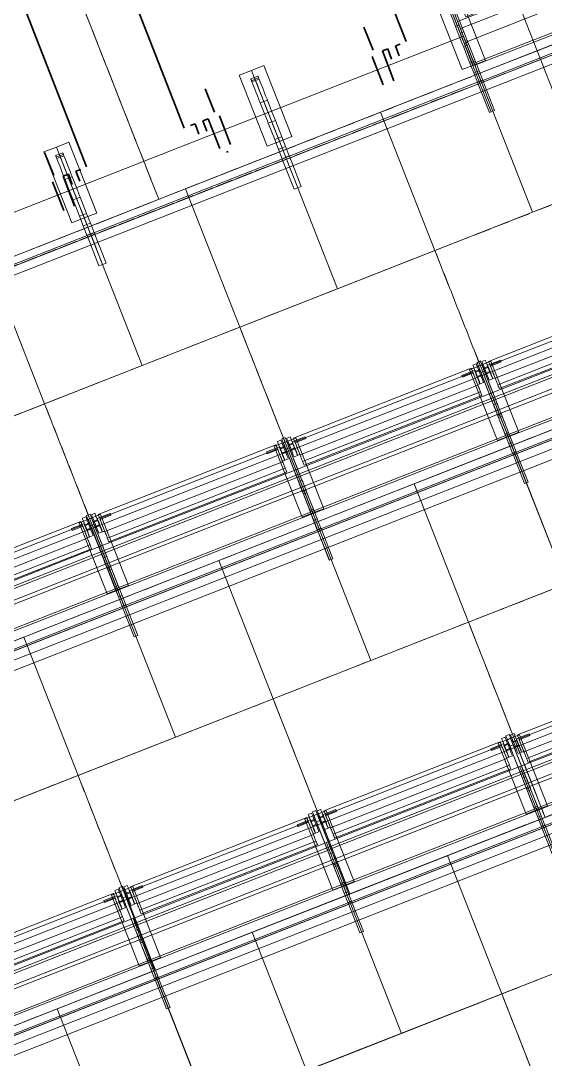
# Model space of a CAD drawing. Header units: millimetres. Extents: x -99530 to 90294, y -97212 to 56397.
# Drawn here: x -22921 to -21546, y -60014 to -57289 of the extents above; entities that cross this region are included whole.
import ezdxf
from ezdxf.enums import TextEntityAlignment as Align

# ---------------------------------------------------------------- set-up
doc = ezdxf.new("R2010")
doc.units = ezdxf.units.MM
doc.header["$MEASUREMENT"] = 0
for name, pattern in [('Dashed', [564.444447, 282.222223, -282.222223]), ('Double Dashed', [1093.611073, 529.166651, -211.666656, 141.111112, -211.666656]), ('Hidden Line', [55, 45, -10])]:
    doc.linetypes.add(name, pattern=pattern)
for name, color, linetype in [('A-25-M_Wall_Ext', 7, 'Continuous'), ('A-95-MC_Marker_Section_P2.Marker', 7, 'Continuous'), ('New_A-15-MG_Structural_Grid_Phase_2', 7, 'Continuous'), ('New_A-20-M_Floor_Slab', 7, 'Continuous'), ('New_A-25-M_Wall_Ext', 7, 'Continuous'), ('New_A-35-M_FFE_Fixed', 7, 'Continuous')]:
    doc.layers.add(name, color=color, linetype=linetype)
for name, color, linetype, lineweight in [('A-25-M_Wall_Ext_Pen_No__87', 8, 'Continuous', 20), ('A-95-MC_Marker_Section_P2.Marker_Pen_No__1', 7, 'Continuous', 13), ('New_A-20-M_Floor_Slab_Pen_No__87', 8, 'Continuous', 20), ('New_A-20-M_Floor_Slab_Pen_No__89', 8, 'Continuous', 20), ('New_A-25-M_Wall_Ext_Pen_No__87', 8, 'Continuous', 20), ('New_A-35-M_FFE_Fixed_Pen_No__1', 7, 'Continuous', 13), ('New_A-95-P_Drawing_Pen_No__1', 7, 'Continuous', 13), ('New_A-95-P_Drawing_Pen_No__101', 252, 'Continuous', 15), ('New_A-95-P_Drawing_Pen_No__7', 7, 'Continuous', 35)]:
    doc.layers.add(name, color=color, linetype=linetype, lineweight=lineweight)
doc.layers.add('New_A-15-MG_Structural_Grid_Phase_2_Pen_No__222', color=7, linetype='Continuous', lineweight=13, true_color=0x65af33)
doc.styles.add('GENERATED_STYLE_4', font='')
doc.styles.get('GENERATED_STYLE_4').set_extended_font_data('Swis721 BT')

# ---------------------------------------------------------------- blocks, each defined once
blk = doc.blocks.new('Slab_1_1', base_point=(-18804.7, -56308.9))
at = {"layer": 'New_A-20-M_Floor_Slab_Pen_No__89', "linetype": 'Continuous', "flags": 128}
blk.add_lwpolyline([(-18804.7, -56308.9), (-24109.7, -58392.2), (-23994.9, -59408.9), (-18197, -57132)], close=True, dxfattribs=at)
blk = doc.blocks.new('Slab_2_1', base_point=(-18226.3, -57091.6))
at = {"layer": 'New_A-20-M_Floor_Slab_Pen_No__89', "linetype": 'Continuous', "flags": 128}
blk.add_lwpolyline([(-18226.3, -57091.6), (-24000.5, -59359.2), (-23885.7, -60375.9), (-17618.5, -57914.7)], close=True, dxfattribs=at)
blk = doc.blocks.new('Slab_3_1', base_point=(-17648, -57874.4))
at = {"layer": 'New_A-20-M_Floor_Slab_Pen_No__89', "linetype": 'Continuous', "flags": 128}
blk.add_lwpolyline([(-17648, -57874.4), (-23891.3, -60326.2), (-23776.6, -61342.9), (-17040.2, -58697.5)], close=True, dxfattribs=at)
blk = doc.blocks.new('Wall_4_1', base_point=(-18610.5, -56232.6))
at = {"layer": 'New_A-20-M_Floor_Slab_Pen_No__87', "linetype": 'Continuous', "flags": 128}
for points in [[(-18610.5, -56232.6), (-24302.4, -58467.9)], [(-24297, -58489.4), (-18599.7, -56252)]]:
    blk.add_lwpolyline(points, dxfattribs=at)
blk = doc.blocks.new('Wall_11_1', base_point=(-18032.4, -57015.5))
at = {"layer": 'New_A-20-M_Floor_Slab_Pen_No__87', "linetype": 'Continuous', "flags": 128}
for points in [[(-18032.4, -57015.5), (-24193.2, -59434.9)], [(-24187.9, -59456.4), (-18021.7, -57034.9)]]:
    blk.add_lwpolyline(points, dxfattribs=at)
blk = doc.blocks.new('Wall_18_1', base_point=(-17454.4, -57798.4))
at = {"layer": 'New_A-20-M_Floor_Slab_Pen_No__87', "linetype": 'Continuous', "flags": 128}
for points in [[(-17454.4, -57798.4), (-24084.1, -60401.9)], [(-24078.7, -60423.5), (-17443.6, -57817.8)]]:
    blk.add_lwpolyline(points, dxfattribs=at)
blk = doc.blocks.new('Wall_131_1', base_point=(-38175.9, -69536.5))
at = {"layer": 'New_A-25-M_Wall_Ext_Pen_No__87', "linetype": 'Hidden Line'}
for radius in [28161.8, 28211.8]:
    blk.add_arc((-26758.9, -43792.8), radius, 246.08329, 336.44041, dxfattribs=at)
blk = doc.blocks.new('Wall_418_1', base_point=(-38294.6, -69816.9))
at = {"layer": 'A-25-M_Wall_Ext_Pen_No__87', "linetype": 'Hidden Line'}
for radius, start, end in [(28130.8, 246.16287, 336.76285), (28469.8, 246.15506, 336.76093)]:
    blk.add_arc((-26785.3, -43777.2), radius, start, end, dxfattribs=at)
blk = doc.blocks.new('Montpelier tall surface')
at = {"layer": 'New_A-35-M_FFE_Fixed_Pen_No__1', "linetype": 'Continuous'}
for p, q in [((0, 550), (0, 0)), ((390, 550), (0, 550)), ((370, 550), (285, 550)), ((285, 540), (285, 550)), ((371, 550), (370, 550)), ((370, 540), (370, 550)), ((370.4, 0), (370.4, 550)), ((370.4, 550), (390, 550)), ((397.3, 550), (371, 550)), ((371, 540), (371, 550)), ((390, 0), (390, 550)), ((390, 550), (497, 550)), ((390, 0), (390, 550)), ((424.7, 550), (397.3, 550)), ((397.3, 540), (397.3, 550)), ((416, 550), (416, 515)), ((416, 550), (616, 550)), ((470.9, 550), (424.7, 550)), ((424.7, 540), (424.7, 550)), ((477.4, 550), (470.9, 550)), ((470.9, 540), (470.9, 550)), ((495.7, 550), (477.4, 550)), ((528.2, 550), (495.7, 550)), ((497, 0), (497, 550)), ((530.6, 550), (528.2, 550)), ((528.2, 540), (528.2, 550)), ((534.9, 550), (530.6, 550)), ((540.8, 550), (534.9, 550)), ((548.2, 550), (540.8, 550)), ((556.9, 550), (548.2, 550)), ((566.6, 550), (556.9, 550)), ((576.9, 550), (566.6, 550)), ((587.6, 550), (576.9, 550)), ((591, 550), (587.6, 550)), ((587.6, 540), (587.6, 550)), ((592, 550), (591, 550)), ((591, 540), (591, 550)), ((592.9, 550), (592, 550)), ((593.8, 550), (592.9, 550)), ((594.6, 550), (593.8, 550)), ((595.2, 550), (594.6, 550)), ((595.6, 550), (595.2, 550)), ((595.9, 550), (595.6, 550)), ((596, 550), (595.9, 550)), ((596, 540), (596, 550)), ((616, 550), (616, 515)), ((370, 540), (285, 540)), ((371, 540), (370, 540)), ((397.3, 540), (371, 540)), ((424.7, 540), (397.3, 540)), ((470.9, 540), (424.7, 540)), ((477.4, 540), (470.9, 540)), ((495.7, 540), (477.4, 540)), ((528.2, 540), (495.7, 540)), ((530.6, 540), (528.2, 540)), ((534.9, 540), (530.6, 540)), ((540.8, 540), (534.9, 540)), ((548.2, 540), (540.8, 540)), ((556.9, 540), (548.2, 540)), ((566.6, 540), (556.9, 540)), ((576.9, 540), (566.6, 540)), ((587.6, 540), (576.9, 540)), ((591, 540), (587.6, 540)), ((592, 540), (591, 540)), ((592.9, 540), (592, 540)), ((593.8, 540), (592.9, 540)), ((594.6, 540), (593.8, 540)), ((595.2, 540), (594.6, 540)), ((595.6, 540), (595.2, 540)), ((595.9, 540), (595.6, 540)), ((596, 540), (595.9, 540)), ((416, 515), (616, 515)), ((416, 0), (416, 35)), ((416, 35), (616, 35)), ((616, 0), (616, 35)), ((0, 0), (390, 0)), ((285, 10), (285, 0)), ((370, 10), (285, 10)), ((370, 0), (285, 0)), ((370, 10), (370, 0)), ((371, 10), (370, 10)), ((371, 0), (370, 0)), ((370.4, 0), (390, 0)), ((371, 10), (371, 0)), ((397.3, 10), (371, 10)), ((397.3, 0), (371, 0)), ((390, 0), (497, 0)), ((424.7, 10), (397.3, 10)), ((397.3, 10), (397.3, 0)), ((424.7, 0), (397.3, 0)), ((416, 0), (616, 0)), ((470.9, 10), (424.7, 10)), ((424.7, 10), (424.7, 0)), ((470.9, 0), (424.7, 0)), ((477.4, 10), (470.9, 10)), ((470.9, 10), (470.9, 0)), ((477.4, 0), (470.9, 0)), ((495.7, 10), (477.4, 10)), ((495.7, 0), (477.4, 0)), ((528.2, 10), (495.7, 10)), ((528.2, 0), (495.7, 0)), ((530.6, 10), (528.2, 10)), ((528.2, 10), (528.2, 0)), ((530.6, 0), (528.2, 0)), ((534.9, 10), (530.6, 10)), ((534.9, 0), (530.6, 0)), ((540.8, 10), (534.9, 10)), ((540.8, 0), (534.9, 0)), ((548.2, 10), (540.8, 10)), ((548.2, 0), (540.8, 0)), ((556.9, 10), (548.2, 10)), ((556.9, 0), (548.2, 0)), ((566.6, 10), (556.9, 10)), ((566.6, 0), (556.9, 0)), ((576.9, 10), (566.6, 10)), ((576.9, 0), (566.6, 0)), ((587.6, 10), (576.9, 10)), ((587.6, 0), (576.9, 0)), ((591, 10), (587.6, 10)), ((587.6, 10), (587.6, 0)), ((591, 0), (587.6, 0)), ((592, 10), (591, 10)), ((591, 10), (591, 0)), ((592, 0), (591, 0)), ((592.9, 10), (592, 10)), ((592.9, 0), (592, 0)), ((593.8, 10), (592.9, 10)), ((593.8, 0), (592.9, 0)), ((594.6, 10), (593.8, 10)), ((594.6, 0), (593.8, 0)), ((595.2, 10), (594.6, 10)), ((595.2, 0), (594.6, 0)), ((595.6, 10), (595.2, 10)), ((595.6, 0), (595.2, 0)), ((595.9, 10), (595.6, 10)), ((595.9, 0), (595.6, 0)), ((596, 10), (595.9, 10)), ((596, 0), (595.9, 0)), ((596, 10), (596, 0))]:
    blk.add_line(p, q, dxfattribs=at)
blk = doc.blocks.new('Montpelier with surface')
at = {"layer": 'New_A-35-M_FFE_Fixed_Pen_No__1', "linetype": 'Continuous'}
for p, q in [((0, 555), (0, 5)), ((390, 555), (0, 555)), ((285, 560), (370, 560)), ((285, 550), (285, 560)), ((285, 550), (370, 550)), ((370, 560), (371, 560)), ((370, 550), (370, 560)), ((370, 5), (370, 555)), ((370, 555), (414.6, 555)), ((370, 550), (371, 550)), ((371, 560), (397.3, 560)), ((371, 550), (371, 560)), ((371, 550), (397.3, 550)), ((390, 5), (390, 555)), ((397.3, 550), (397.3, 560)), ((397.3, 560), (424.7, 560)), ((397.3, 550), (424.7, 550)), ((414.6, 555), (415.5, 555)), ((414.6, 5), (414.6, 555)), ((415.5, 555), (416.5, 555)), ((416, 559.5), (616, 559.5)), ((416, 559.5), (416, 524.5)), ((416.5, 555), (417.4, 555)), ((417.4, 555), (418.3, 555)), ((418.3, 555), (419, 555)), ((419, 555), (419.6, 555)), ((419.6, 555), (420, 555)), ((420, 555), (420.2, 555)), ((420.2, 5), (420.2, 555)), ((420.2, 555), (480, 555)), ((424.7, 550), (424.7, 560)), ((424.7, 560), (470.9, 560)), ((424.7, 550), (470.9, 550)), ((470.9, 560), (477.4, 560)), ((470.9, 550), (470.9, 560)), ((470.9, 550), (477.4, 550)), ((477.4, 560), (478.6, 560)), ((477.4, 550), (477.4, 560)), ((477.4, 550), (478.6, 550)), ((478.6, 560), (480.7, 560)), ((478.6, 550), (480.7, 550)), ((480, 555), (482.5, 555)), ((480, 5), (480, 555)), ((480.7, 560), (483.7, 560)), ((480.7, 550), (483.7, 550)), ((482.5, 555), (485.7, 555)), ((483.7, 560), (487.4, 560)), ((483.7, 550), (487.4, 550)), ((485.7, 555), (489.5, 555)), ((487.4, 560), (491.7, 560)), ((487.4, 550), (491.7, 550)), ((489.5, 555), (493.9, 555)), ((491.7, 560), (496.6, 560)), ((491.7, 550), (496.6, 550)), ((493.9, 555), (499, 555)), ((496.6, 560), (501.7, 560)), ((496.6, 550), (501.7, 550)), ((499, 555), (504.7, 555)), ((501.7, 560), (507.1, 560)), ((501.7, 550), (507.1, 550)), ((504.7, 555), (511, 555)), ((507.1, 560), (597.9, 560)), ((507.1, 550), (507.1, 560)), ((507.1, 550), (597.9, 550)), ((511, 555), (517.9, 555)), ((517.9, 555), (525.2, 555)), ((517.9, 5), (517.9, 555)), ((525.2, 555), (530.9, 555)), ((530.9, 555), (535, 555)), ((535, 555), (537.4, 555)), ((537.4, 555), (538.2, 555)), ((538.2, 5), (538.2, 555)), ((571.6, 547), (573.6, 547)), ((571.6, 547), (571.6, 537.3)), ((573.6, 547), (579.3, 547)), ((579.3, 547), (587.8, 547)), ((587.8, 547), (597.9, 547)), ((589.7, 550.3), (590.2, 550.3)), ((589.7, 550.3), (589.7, 537.3)), ((590.2, 550.3), (591.7, 550.3)), ((591.7, 550.3), (594, 550.3)), ((592.1, 550.3), (592.7, 550.3)), ((592.1, 550.3), (592.1, 537.3)), ((592.7, 550.3), (594.2, 550.3)), ((594, 550.3), (596.7, 550.3)), ((594.2, 550.3), (596.5, 550.3)), ((596.5, 550.3), (599.1, 550.3)), ((596.7, 550.3), (599.4, 550.3)), ((597.9, 560), (608.1, 560)), ((597.9, 550), (597.9, 560)), ((597.9, 550), (608.1, 550)), ((597.9, 547), (608, 547)), ((599.1, 550.3), (601.8, 550.3)), ((599.4, 550.3), (601.6, 550.3)), ((601.6, 550.3), (603.2, 550.3)), ((601.8, 550.3), (604.1, 550.3)), ((603.2, 550.3), (603.7, 550.3)), ((603.7, 550.3), (603.7, 537.3)), ((604.1, 550.3), (605.6, 550.3)), ((605.6, 550.3), (606.1, 550.3)), ((606.1, 550.3), (606.1, 537.3)), ((608, 547), (616.5, 547)), ((608.1, 560), (617, 560)), ((608.1, 550), (617, 550)), ((616, 559.5), (616, 524.5)), ((616.5, 547), (622.2, 547)), ((617, 560), (623.5, 560)), ((617, 550), (623.5, 550)), ((622.2, 547), (624.2, 547)), ((623.5, 560), (626.7, 560)), ((623.5, 550), (626.7, 550)), ((624.2, 547), (624.2, 537.3)), ((626.7, 550), (626.7, 560)), ((416, 524.5), (616, 524.5)), ((541.1, 29.5), (541.1, 530.5)), ((541.1, 530.5), (541.7, 530.5)), ((541.7, 530.5), (543.1, 530.5)), ((543.1, 530.5), (545.3, 530.5)), ((545.3, 530.5), (548.1, 530.5)), ((548.1, 530.5), (551.8, 530.5)), ((551.8, 530.5), (552.7, 530.5)), ((551.8, 29.5), (551.8, 530.5)), ((552.7, 530.5), (554.3, 530.5)), ((554.3, 530.5), (556.3, 530.5)), ((556.3, 530.5), (558.8, 530.5)), ((558.8, 530.5), (561.5, 530.5)), ((561.5, 530.5), (564.4, 530.5)), ((564.4, 530.5), (567.4, 530.5)), ((567.4, 530.5), (570.4, 530.5)), ((570.4, 530.5), (607, 530.5)), ((570.4, 29.5), (570.4, 530.5)), ((571.6, 537.3), (573.6, 537.3)), ((571.6, 536.5), (572.4, 536.5)), ((571.6, 536.5), (571.6, 530.5)), ((571.6, 530.5), (572.4, 530.5)), ((572.4, 536.5), (574.9, 536.5)), ((572.4, 530.5), (574.9, 530.5)), ((573.6, 537.3), (579.3, 537.3)), ((574.9, 536.5), (578.9, 536.5)), ((574.9, 530.5), (578.9, 530.5)), ((578.9, 536.5), (584, 536.5)), ((578.9, 530.5), (584, 530.5)), ((579.3, 537.3), (587.8, 537.3)), ((584, 536.5), (590.1, 536.5)), ((584, 530.5), (590.1, 530.5)), ((587.8, 537.3), (597.9, 537.3)), ((589.7, 537.3), (590.2, 537.3)), ((590.1, 536.5), (596.6, 536.5)), ((590.1, 530.5), (596.6, 530.5)), ((590.2, 537.3), (591.7, 537.3)), ((591.7, 537.3), (594, 537.3)), ((592.1, 537.3), (592.7, 537.3)), ((592.7, 537.3), (594.2, 537.3)), ((594, 537.3), (596.7, 537.3)), ((594.2, 537.3), (596.5, 537.3)), ((596.5, 537.3), (599.1, 537.3)), ((596.6, 536.5), (603.3, 536.5)), ((596.6, 530.5), (603.3, 530.5)), ((596.7, 537.3), (599.4, 537.3)), ((597.9, 537.3), (608, 537.3)), ((599.1, 537.3), (601.8, 537.3)), ((599.4, 537.3), (601.6, 537.3)), ((601.6, 537.3), (603.2, 537.3)), ((601.8, 537.3), (604.1, 537.3)), ((603.2, 537.3), (603.7, 537.3)), ((603.3, 536.5), (609.5, 536.5)), ((603.3, 530.5), (609.5, 530.5)), ((604.1, 537.3), (605.6, 537.3)), ((604.5, 530.5), (604.5, 500.5)), ((604.5, 530.5), (609.5, 530.5)), ((605.6, 537.3), (606.1, 537.3)), ((607, 530.5), (609.5, 530.5)), ((607, 29.5), (607, 530.5)), ((608, 537.3), (616.5, 537.3)), ((609.5, 536.5), (609.5, 530.5)), ((609.5, 530.5), (611.9, 530.5)), ((609.5, 530.5), (609.5, 500.5)), ((611.9, 530.5), (613.9, 530.5)), ((613.9, 530.5), (615.5, 530.5)), ((615.5, 530.5), (616.8, 530.5)), ((616.5, 537.3), (622.2, 537.3)), ((616.8, 530.5), (617.6, 530.5)), ((617.6, 530.5), (617.9, 530.5)), ((617.9, 29.5), (617.9, 530.5)), ((622.2, 537.3), (624.2, 537.3)), ((604.5, 500.5), (609.5, 500.5)), ((604.5, 29.5), (604.5, 59.5)), ((604.5, 59.5), (609.5, 59.5)), ((609.5, 29.5), (609.5, 59.5)), ((416, 0), (416, 35)), ((416, 35), (616, 35)), ((541.1, 29.5), (541.7, 29.5)), ((541.7, 29.5), (543.1, 29.5)), ((543.1, 29.5), (545.3, 29.5)), ((545.3, 29.5), (548.1, 29.5)), ((548.1, 29.5), (551.8, 29.5)), ((551.8, 29.5), (552.7, 29.5)), ((552.7, 29.5), (554.3, 29.5)), ((554.3, 29.5), (556.3, 29.5)), ((556.3, 29.5), (558.8, 29.5)), ((558.8, 29.5), (561.5, 29.5)), ((561.5, 29.5), (564.4, 29.5)), ((564.4, 29.5), (567.4, 29.5)), ((567.4, 29.5), (570.4, 29.5)), ((570.4, 29.5), (607, 29.5)), ((571.6, 23.5), (571.6, 29.5)), ((571.6, 29.5), (572.4, 29.5)), ((572.4, 29.5), (574.9, 29.5)), ((574.9, 29.5), (578.9, 29.5)), ((578.9, 29.5), (584, 29.5)), ((584, 29.5), (590.1, 29.5)), ((590.1, 29.5), (596.6, 29.5)), ((596.6, 29.5), (603.3, 29.5)), ((603.3, 29.5), (609.5, 29.5)), ((604.5, 29.5), (609.5, 29.5)), ((607, 29.5), (609.5, 29.5)), ((609.5, 23.5), (609.5, 29.5)), ((609.5, 29.5), (611.9, 29.5)), ((611.9, 29.5), (613.9, 29.5)), ((613.9, 29.5), (615.5, 29.5)), ((615.5, 29.5), (616.8, 29.5)), ((616, 0), (616, 35)), ((616.8, 29.5), (617.6, 29.5)), ((617.6, 29.5), (617.9, 29.5)), ((0, 5), (390, 5)), ((285, 10), (370, 10)), ((285, 0), (285, 10)), ((370, 10), (371, 10)), ((370, 0), (370, 10)), ((370, 5), (414.6, 5)), ((371, 10), (397.3, 10)), ((371, 0), (371, 10)), ((397.3, 10), (424.7, 10)), ((397.3, 0), (397.3, 10)), ((414.6, 5), (415.5, 5)), ((415.5, 5), (416.5, 5)), ((416.5, 5), (417.4, 5)), ((417.4, 5), (418.3, 5)), ((418.3, 5), (419, 5)), ((419, 5), (419.6, 5)), ((419.6, 5), (420, 5)), ((420, 5), (420.2, 5)), ((420.2, 5), (480, 5)), ((424.7, 10), (470.9, 10)), ((424.7, 0), (424.7, 10)), ((470.9, 10), (477.4, 10)), ((470.9, 0), (470.9, 10)), ((477.4, 10), (478.6, 10)), ((477.4, 0), (477.4, 10)), ((478.6, 10), (480.7, 10)), ((480, 5), (482.5, 5)), ((480.7, 10), (483.7, 10)), ((482.5, 5), (485.7, 5)), ((483.7, 10), (487.4, 10)), ((485.7, 5), (489.5, 5)), ((487.4, 10), (491.7, 10)), ((489.5, 5), (493.9, 5)), ((491.7, 10), (496.6, 10)), ((493.9, 5), (499, 5)), ((496.6, 10), (501.7, 10)), ((499, 5), (504.7, 5)), ((501.7, 10), (507.1, 10)), ((504.7, 5), (511, 5)), ((507.1, 10), (597.9, 10)), ((507.1, 0), (507.1, 10)), ((511, 5), (517.9, 5)), ((517.9, 5), (525.2, 5)), ((525.2, 5), (530.9, 5)), ((530.9, 5), (535, 5)), ((535, 5), (537.4, 5)), ((537.4, 5), (538.2, 5)), ((571.6, 23.5), (572.4, 23.5)), ((571.6, 22.7), (573.6, 22.7)), ((571.6, 13), (571.6, 22.7)), ((571.6, 13), (573.6, 13)), ((572.4, 23.5), (574.9, 23.5)), ((573.6, 22.7), (579.3, 22.7)), ((573.6, 13), (579.3, 13)), ((574.9, 23.5), (578.9, 23.5)), ((578.9, 23.5), (584, 23.5)), ((579.3, 22.7), (587.8, 22.7)), ((579.3, 13), (587.8, 13)), ((584, 23.5), (590.1, 23.5)), ((587.8, 22.7), (597.9, 22.7)), ((587.8, 13), (597.9, 13)), ((589.7, 9.7), (589.7, 22.7)), ((589.7, 22.7), (590.2, 22.7)), ((589.7, 9.7), (590.2, 9.7)), ((590.1, 23.5), (596.6, 23.5)), ((590.2, 22.7), (591.7, 22.7)), ((590.2, 9.7), (591.7, 9.7)), ((591.7, 22.7), (594, 22.7)), ((591.7, 9.7), (594, 9.7)), ((592.1, 9.7), (592.1, 22.7)), ((592.1, 22.7), (592.7, 22.7)), ((592.1, 9.7), (592.7, 9.7)), ((592.7, 22.7), (594.2, 22.7)), ((592.7, 9.7), (594.2, 9.7)), ((594, 22.7), (596.7, 22.7)), ((594, 9.7), (596.7, 9.7)), ((594.2, 22.7), (596.5, 22.7)), ((594.2, 9.7), (596.5, 9.7)), ((596.5, 22.7), (599.1, 22.7)), ((596.5, 9.7), (599.1, 9.7)), ((596.6, 23.5), (603.3, 23.5)), ((596.7, 22.7), (599.4, 22.7)), ((596.7, 9.7), (599.4, 9.7)), ((597.9, 22.7), (608, 22.7)), ((597.9, 13), (608, 13)), ((597.9, 10), (608.1, 10)), ((597.9, 0), (597.9, 10)), ((599.1, 22.7), (601.8, 22.7)), ((599.1, 9.7), (601.8, 9.7)), ((599.4, 22.7), (601.6, 22.7)), ((599.4, 9.7), (601.6, 9.7)), ((601.6, 22.7), (603.2, 22.7)), ((601.6, 9.7), (603.2, 9.7)), ((601.8, 22.7), (604.1, 22.7)), ((601.8, 9.7), (604.1, 9.7)), ((603.2, 22.7), (603.7, 22.7)), ((603.2, 9.7), (603.7, 9.7)), ((603.3, 23.5), (609.5, 23.5)), ((603.7, 9.7), (603.7, 22.7)), ((604.1, 22.7), (605.6, 22.7)), ((604.1, 9.7), (605.6, 9.7)), ((605.6, 22.7), (606.1, 22.7)), ((605.6, 9.7), (606.1, 9.7)), ((606.1, 9.7), (606.1, 22.7)), ((608, 22.7), (616.5, 22.7)), ((608, 13), (616.5, 13)), ((608.1, 10), (617, 10)), ((616.5, 22.7), (622.2, 22.7)), ((616.5, 13), (622.2, 13)), ((617, 10), (623.5, 10)), ((622.2, 22.7), (624.2, 22.7)), ((622.2, 13), (624.2, 13)), ((623.5, 10), (626.7, 10)), ((624.2, 13), (624.2, 22.7)), ((626.7, 0), (626.7, 10)), ((285, 0), (370, 0)), ((370, 0), (371, 0)), ((371, 0), (397.3, 0)), ((397.3, 0), (424.7, 0)), ((416, 0), (616, 0)), ((424.7, 0), (470.9, 0)), ((470.9, 0), (477.4, 0)), ((477.4, 0), (478.6, 0)), ((478.6, 0), (480.7, 0)), ((480.7, 0), (483.7, 0)), ((483.7, 0), (487.4, 0)), ((487.4, 0), (491.7, 0)), ((491.7, 0), (496.6, 0)), ((496.6, 0), (501.7, 0)), ((501.7, 0), (507.1, 0)), ((507.1, 0), (597.9, 0)), ((597.9, 0), (608.1, 0)), ((608.1, 0), (617, 0)), ((617, 0), (623.5, 0)), ((623.5, 0), (626.7, 0))]:
    blk.add_line(p, q, dxfattribs=at)
blk = doc.blocks.new('Standard grid marker_26')
at = {"layer": 'New_A-15-MG_Structural_Grid_Phase_2_Pen_No__222', "linetype": 'Double Dashed'}
blk.add_arc((0, 0), 27977.6, 0, 90.63597, dxfattribs=at)
at = {"layer": 'New_A-15-MG_Structural_Grid_Phase_2_Pen_No__222', "style": 'GENERATED_STYLE_4'}
blk.add_attdef('AC_MarkerText_1', text='', height=350, rotation=90.3066, dxfattribs=at).set_placement((-1326.2, 28008), align=Align.MIDDLE_CENTER)
blk = doc.blocks.new('Montpelier with surface_2')
at = {"layer": 'New_A-35-M_FFE_Fixed_Pen_No__1', "linetype": 'Continuous'}
for p, q in [((0, 549.9), (0, 5)), ((390, 549.9), (0, 549.9)), ((285, 554.9), (370, 554.9)), ((285, 545), (285, 554.9)), ((370, 554.9), (371, 554.9)), ((370, 545), (370, 554.9)), ((370, 5), (370, 549.9)), ((370, 549.9), (414.6, 549.9)), ((371, 554.9), (397.3, 554.9)), ((371, 545), (371, 554.9)), ((390, 5), (390, 549.9)), ((397.3, 545), (397.3, 554.9)), ((397.3, 554.9), (424.7, 554.9)), ((414.6, 549.9), (415.5, 549.9)), ((414.6, 5), (414.6, 549.9)), ((415.5, 549.9), (416.5, 549.9)), ((416, 554.4), (616, 554.4)), ((416, 554.4), (416, 519.7)), ((416.5, 549.9), (417.4, 549.9)), ((417.4, 549.9), (418.3, 549.9)), ((418.3, 549.9), (419, 549.9)), ((419, 549.9), (419.6, 549.9)), ((419.6, 549.9), (420, 549.9)), ((420, 549.9), (420.2, 549.9)), ((420.2, 5), (420.2, 549.9)), ((420.2, 549.9), (480, 549.9)), ((424.7, 545), (424.7, 554.9)), ((424.7, 554.9), (470.9, 554.9)), ((470.9, 554.9), (477.4, 554.9)), ((470.9, 545), (470.9, 554.9)), ((477.4, 554.9), (478.6, 554.9)), ((477.4, 545), (477.4, 554.9)), ((478.6, 554.9), (480.7, 554.9)), ((480, 549.9), (482.5, 549.9)), ((480, 5), (480, 549.9)), ((480.7, 554.9), (483.7, 554.9)), ((482.5, 549.9), (485.7, 549.9)), ((483.7, 554.9), (487.4, 554.9)), ((485.7, 549.9), (489.5, 549.9)), ((487.4, 554.9), (491.7, 554.9)), ((489.5, 549.9), (493.9, 549.9)), ((491.7, 554.9), (496.6, 554.9)), ((493.9, 549.9), (499, 549.9)), ((496.6, 554.9), (501.7, 554.9)), ((499, 549.9), (504.7, 549.9)), ((501.7, 554.9), (507.1, 554.9)), ((504.7, 549.9), (511, 549.9)), ((507.1, 554.9), (597.9, 554.9)), ((507.1, 545), (507.1, 554.9)), ((511, 549.9), (517.9, 549.9)), ((517.9, 549.9), (525.2, 549.9)), ((517.9, 5), (517.9, 549.9)), ((525.2, 549.9), (530.9, 549.9)), ((530.9, 549.9), (535, 549.9)), ((535, 549.9), (537.4, 549.9)), ((537.4, 549.9), (538.2, 549.9)), ((538.2, 5), (538.2, 549.9)), ((589.7, 545.3), (590.2, 545.3)), ((589.7, 545.3), (589.7, 532.4)), ((590.2, 545.3), (591.7, 545.3)), ((591.7, 545.3), (594, 545.3)), ((592.1, 545.3), (592.7, 545.3)), ((592.1, 545.3), (592.1, 532.4)), ((592.7, 545.3), (594.2, 545.3)), ((594, 545.3), (596.7, 545.3)), ((594.2, 545.3), (596.5, 545.3)), ((596.5, 545.3), (599.1, 545.3)), ((596.7, 545.3), (599.4, 545.3)), ((597.9, 554.9), (608.1, 554.9)), ((597.9, 545), (597.9, 554.9)), ((599.1, 545.3), (601.8, 545.3)), ((599.4, 545.3), (601.6, 545.3)), ((601.6, 545.3), (603.2, 545.3)), ((601.8, 545.3), (604.1, 545.3)), ((603.2, 545.3), (603.7, 545.3)), ((603.7, 545.3), (603.7, 532.4)), ((604.1, 545.3), (605.6, 545.3)), ((605.6, 545.3), (606.1, 545.3)), ((606.1, 545.3), (606.1, 532.4)), ((608.1, 554.9), (617, 554.9)), ((616, 554.4), (616, 519.7)), ((617, 554.9), (623.5, 554.9)), ((623.5, 554.9), (626.7, 554.9)), ((626.7, 545), (626.7, 554.9)), ((285, 545), (370, 545)), ((370, 545), (371, 545)), ((371, 545), (397.3, 545)), ((397.3, 545), (424.7, 545)), ((416, 519.7), (616, 519.7)), ((424.7, 545), (470.9, 545)), ((470.9, 545), (477.4, 545)), ((477.4, 545), (478.6, 545)), ((478.6, 545), (480.7, 545)), ((480.7, 545), (483.7, 545)), ((483.7, 545), (487.4, 545)), ((487.4, 545), (491.7, 545)), ((491.7, 545), (496.6, 545)), ((496.6, 545), (501.7, 545)), ((501.7, 545), (507.1, 545)), ((507.1, 545), (597.9, 545)), ((541.1, 29.2), (541.1, 525.7)), ((541.1, 525.7), (541.7, 525.7)), ((541.7, 525.7), (543.1, 525.7)), ((543.1, 525.7), (545.3, 525.7)), ((545.3, 525.7), (548.1, 525.7)), ((548.1, 525.7), (551.8, 525.7)), ((551.8, 525.7), (552.7, 525.7)), ((551.8, 29.2), (551.8, 525.7)), ((552.7, 525.7), (554.3, 525.7)), ((554.3, 525.7), (556.3, 525.7)), ((556.3, 525.7), (558.8, 525.7)), ((558.8, 525.7), (561.5, 525.7)), ((561.5, 525.7), (564.4, 525.7)), ((564.4, 525.7), (567.4, 525.7)), ((567.4, 525.7), (570.4, 525.7)), ((570.4, 525.7), (607, 525.7)), ((570.4, 29.2), (570.4, 525.7)), ((571.6, 542), (573.6, 542)), ((571.6, 542), (571.6, 532.4)), ((571.6, 532.4), (573.6, 532.4)), ((571.6, 531.6), (572.4, 531.6)), ((571.6, 531.6), (571.6, 525.7)), ((571.6, 525.7), (572.4, 525.7)), ((572.4, 531.6), (574.9, 531.6)), ((572.4, 525.7), (574.9, 525.7)), ((573.6, 542), (579.3, 542)), ((573.6, 532.4), (579.3, 532.4)), ((574.9, 531.6), (578.9, 531.6)), ((574.9, 525.7), (578.9, 525.7)), ((578.9, 531.6), (584, 531.6)), ((578.9, 525.7), (584, 525.7)), ((579.3, 542), (587.8, 542)), ((579.3, 532.4), (587.8, 532.4)), ((584, 531.6), (590.1, 531.6)), ((584, 525.7), (590.1, 525.7)), ((587.8, 542), (597.9, 542)), ((587.8, 532.4), (597.9, 532.4)), ((589.7, 532.4), (590.2, 532.4)), ((590.1, 531.6), (596.6, 531.6)), ((590.1, 525.7), (596.6, 525.7)), ((590.2, 532.4), (591.7, 532.4)), ((591.7, 532.4), (594, 532.4)), ((592.1, 532.4), (592.7, 532.4)), ((592.7, 532.4), (594.2, 532.4)), ((594, 532.4), (596.7, 532.4)), ((594.2, 532.4), (596.5, 532.4)), ((596.5, 532.4), (599.1, 532.4)), ((596.6, 531.6), (603.3, 531.6)), ((596.6, 525.7), (603.3, 525.7)), ((596.7, 532.4), (599.4, 532.4)), ((597.9, 545), (608.1, 545)), ((597.9, 542), (608, 542)), ((597.9, 532.4), (608, 532.4)), ((599.1, 532.4), (601.8, 532.4)), ((599.4, 532.4), (601.6, 532.4)), ((601.6, 532.4), (603.2, 532.4)), ((601.8, 532.4), (604.1, 532.4)), ((603.2, 532.4), (603.7, 532.4)), ((603.3, 531.6), (609.5, 531.6)), ((603.3, 525.7), (609.5, 525.7)), ((604.1, 532.4), (605.6, 532.4)), ((604.5, 525.7), (604.5, 495.9)), ((604.5, 525.7), (609.5, 525.7)), ((605.6, 532.4), (606.1, 532.4)), ((607, 525.7), (609.5, 525.7)), ((607, 29.2), (607, 525.7)), ((608, 542), (616.5, 542)), ((608, 532.4), (616.5, 532.4)), ((608.1, 545), (617, 545)), ((609.5, 531.6), (609.5, 525.7)), ((609.5, 525.7), (611.9, 525.7)), ((609.5, 525.7), (609.5, 495.9)), ((611.9, 525.7), (613.9, 525.7)), ((613.9, 525.7), (615.5, 525.7)), ((615.5, 525.7), (616.8, 525.7)), ((616.5, 542), (622.2, 542)), ((616.5, 532.4), (622.2, 532.4)), ((616.8, 525.7), (617.6, 525.7)), ((617, 545), (623.5, 545)), ((617.6, 525.7), (617.9, 525.7)), ((617.9, 29.2), (617.9, 525.7)), ((622.2, 542), (624.2, 542)), ((622.2, 532.4), (624.2, 532.4)), ((623.5, 545), (626.7, 545)), ((624.2, 542), (624.2, 532.4)), ((604.5, 495.9), (609.5, 495.9)), ((604.5, 29.2), (604.5, 59)), ((604.5, 59), (609.5, 59)), ((609.5, 29.2), (609.5, 59)), ((416, 0), (416, 34.7)), ((416, 34.7), (616, 34.7)), ((541.1, 29.2), (541.7, 29.2)), ((541.7, 29.2), (543.1, 29.2)), ((543.1, 29.2), (545.3, 29.2)), ((545.3, 29.2), (548.1, 29.2)), ((548.1, 29.2), (551.8, 29.2)), ((551.8, 29.2), (552.7, 29.2)), ((552.7, 29.2), (554.3, 29.2)), ((554.3, 29.2), (556.3, 29.2)), ((556.3, 29.2), (558.8, 29.2)), ((558.8, 29.2), (561.5, 29.2)), ((561.5, 29.2), (564.4, 29.2)), ((564.4, 29.2), (567.4, 29.2)), ((567.4, 29.2), (570.4, 29.2)), ((570.4, 29.2), (607, 29.2)), ((571.6, 23.3), (571.6, 29.2)), ((571.6, 29.2), (572.4, 29.2)), ((572.4, 29.2), (574.9, 29.2)), ((574.9, 29.2), (578.9, 29.2)), ((578.9, 29.2), (584, 29.2)), ((584, 29.2), (590.1, 29.2)), ((590.1, 29.2), (596.6, 29.2)), ((596.6, 29.2), (603.3, 29.2)), ((603.3, 29.2), (609.5, 29.2)), ((604.5, 29.2), (609.5, 29.2)), ((607, 29.2), (609.5, 29.2)), ((609.5, 23.3), (609.5, 29.2)), ((609.5, 29.2), (611.9, 29.2)), ((611.9, 29.2), (613.9, 29.2)), ((613.9, 29.2), (615.5, 29.2)), ((615.5, 29.2), (616.8, 29.2)), ((616, 0), (616, 34.7)), ((616.8, 29.2), (617.6, 29.2)), ((617.6, 29.2), (617.9, 29.2)), ((0, 5), (390, 5)), ((285, 9.9), (370, 9.9)), ((285, 0), (285, 9.9)), ((370, 9.9), (371, 9.9)), ((370, 0), (370, 9.9)), ((370, 5), (414.6, 5)), ((371, 9.9), (397.3, 9.9)), ((371, 0), (371, 9.9)), ((397.3, 9.9), (424.7, 9.9)), ((397.3, 0), (397.3, 9.9)), ((414.6, 5), (415.5, 5)), ((415.5, 5), (416.5, 5)), ((416.5, 5), (417.4, 5)), ((417.4, 5), (418.3, 5)), ((418.3, 5), (419, 5)), ((419, 5), (419.6, 5)), ((419.6, 5), (420, 5)), ((420, 5), (420.2, 5)), ((420.2, 5), (480, 5)), ((424.7, 9.9), (470.9, 9.9)), ((424.7, 0), (424.7, 9.9)), ((470.9, 9.9), (477.4, 9.9)), ((470.9, 0), (470.9, 9.9)), ((477.4, 9.9), (478.6, 9.9)), ((477.4, 0), (477.4, 9.9)), ((478.6, 9.9), (480.7, 9.9)), ((480, 5), (482.5, 5)), ((480.7, 9.9), (483.7, 9.9)), ((482.5, 5), (485.7, 5)), ((483.7, 9.9), (487.4, 9.9)), ((485.7, 5), (489.5, 5)), ((487.4, 9.9), (491.7, 9.9)), ((489.5, 5), (493.9, 5)), ((491.7, 9.9), (496.6, 9.9)), ((493.9, 5), (499, 5)), ((496.6, 9.9), (501.7, 9.9)), ((499, 5), (504.7, 5)), ((501.7, 9.9), (507.1, 9.9)), ((504.7, 5), (511, 5)), ((507.1, 9.9), (597.9, 9.9)), ((507.1, 0), (507.1, 9.9)), ((511, 5), (517.9, 5)), ((517.9, 5), (525.2, 5)), ((525.2, 5), (530.9, 5)), ((530.9, 5), (535, 5)), ((535, 5), (537.4, 5)), ((537.4, 5), (538.2, 5)), ((571.6, 23.3), (572.4, 23.3)), ((571.6, 22.5), (573.6, 22.5)), ((571.6, 12.9), (571.6, 22.5)), ((571.6, 12.9), (573.6, 12.9)), ((572.4, 23.3), (574.9, 23.3)), ((573.6, 22.5), (579.3, 22.5)), ((573.6, 12.9), (579.3, 12.9)), ((574.9, 23.3), (578.9, 23.3)), ((578.9, 23.3), (584, 23.3)), ((579.3, 22.5), (587.8, 22.5)), ((579.3, 12.9), (587.8, 12.9)), ((584, 23.3), (590.1, 23.3)), ((587.8, 22.5), (597.9, 22.5)), ((587.8, 12.9), (597.9, 12.9)), ((589.7, 9.6), (589.7, 22.5)), ((589.7, 22.5), (590.2, 22.5)), ((589.7, 9.6), (590.2, 9.6)), ((590.1, 23.3), (596.6, 23.3)), ((590.2, 22.5), (591.7, 22.5)), ((590.2, 9.6), (591.7, 9.6)), ((591.7, 22.5), (594, 22.5)), ((591.7, 9.6), (594, 9.6)), ((592.1, 9.6), (592.1, 22.5)), ((592.1, 22.5), (592.7, 22.5)), ((592.1, 9.6), (592.7, 9.6)), ((592.7, 22.5), (594.2, 22.5)), ((592.7, 9.6), (594.2, 9.6)), ((594, 22.5), (596.7, 22.5)), ((594, 9.6), (596.7, 9.6)), ((594.2, 22.5), (596.5, 22.5)), ((594.2, 9.6), (596.5, 9.6)), ((596.5, 22.5), (599.1, 22.5)), ((596.5, 9.6), (599.1, 9.6)), ((596.6, 23.3), (603.3, 23.3)), ((596.7, 22.5), (599.4, 22.5)), ((596.7, 9.6), (599.4, 9.6)), ((597.9, 22.5), (608, 22.5)), ((597.9, 12.9), (608, 12.9)), ((597.9, 9.9), (608.1, 9.9)), ((597.9, 0), (597.9, 9.9)), ((599.1, 22.5), (601.8, 22.5)), ((599.1, 9.6), (601.8, 9.6)), ((599.4, 22.5), (601.6, 22.5)), ((599.4, 9.6), (601.6, 9.6)), ((601.6, 22.5), (603.2, 22.5)), ((601.6, 9.6), (603.2, 9.6)), ((601.8, 22.5), (604.1, 22.5)), ((601.8, 9.6), (604.1, 9.6)), ((603.2, 22.5), (603.7, 22.5)), ((603.2, 9.6), (603.7, 9.6)), ((603.3, 23.3), (609.5, 23.3)), ((603.7, 9.6), (603.7, 22.5)), ((604.1, 22.5), (605.6, 22.5)), ((604.1, 9.6), (605.6, 9.6)), ((605.6, 22.5), (606.1, 22.5)), ((605.6, 9.6), (606.1, 9.6)), ((606.1, 9.6), (606.1, 22.5)), ((608, 22.5), (616.5, 22.5)), ((608, 12.9), (616.5, 12.9)), ((608.1, 9.9), (617, 9.9)), ((616.5, 22.5), (622.2, 22.5)), ((616.5, 12.9), (622.2, 12.9)), ((617, 9.9), (623.5, 9.9)), ((622.2, 22.5), (624.2, 22.5)), ((622.2, 12.9), (624.2, 12.9)), ((623.5, 9.9), (626.7, 9.9)), ((624.2, 12.9), (624.2, 22.5)), ((626.7, 0), (626.7, 9.9)), ((285, 0), (370, 0)), ((370, 0), (371, 0)), ((371, 0), (397.3, 0)), ((397.3, 0), (424.7, 0)), ((416, 0), (616, 0)), ((424.7, 0), (470.9, 0)), ((470.9, 0), (477.4, 0)), ((477.4, 0), (478.6, 0)), ((478.6, 0), (480.7, 0)), ((480.7, 0), (483.7, 0)), ((483.7, 0), (487.4, 0)), ((487.4, 0), (491.7, 0)), ((491.7, 0), (496.6, 0)), ((496.6, 0), (501.7, 0)), ((501.7, 0), (507.1, 0)), ((507.1, 0), (597.9, 0)), ((597.9, 0), (608.1, 0)), ((608.1, 0), (617, 0)), ((617, 0), (623.5, 0)), ((623.5, 0), (626.7, 0))]:
    blk.add_line(p, q, dxfattribs=at)
blk = doc.blocks.new('Cutting Plane_1_1', base_point=(-16057.7, -71396.2))
at = {"layer": 'A-95-MC_Marker_Section_P2.Marker_Pen_No__1', "linetype": 'Dashed'}
blk.add_line((-16149.1, -71163.5), (-24894.6, -48893.9), dxfattribs=at)

msp = doc.modelspace()

# ---------------------------------------------------------------- linework, layer by layer
at = {"layer": 'New_A-95-P_Drawing_Pen_No__1', "linetype": 'Continuous', "flags": 128}
for points in [[(-21977.1, -57529), (-21465.2, -57327.9), (-21322.6, -57690.9), (-21834.6, -57892)], [(-22489.1, -57730), (-21977.1, -57529), (-21834.6, -57892), (-22346.5, -58093)], [(-23001, -57931), (-22489.1, -57730), (-22346.5, -58093), (-22858.5, -58294.1)], [(-23513, -58132.1), (-23001, -57931), (-22858.5, -58294.1), (-23370.4, -58495.1)], [(-21682.7, -58278.8), (-21706.6, -58217.7), (-21194.7, -58016.7), (-21170.7, -58077.7)], [(-21633.5, -58403.9), (-21121.6, -58202.9), (-21194.7, -58016.7), (-21706.6, -58217.7)], [(-21633.5, -58403.9), (-21670.1, -58310.8), (-21158.1, -58109.8), (-21121.6, -58202.9)], [(-22194.6, -58479.8), (-22218.6, -58418.8), (-21706.6, -58217.7), (-21682.7, -58278.8)], [(-22145.5, -58605), (-21633.5, -58403.9), (-21706.6, -58217.7), (-22218.6, -58418.8)], [(-22145.5, -58605), (-22182, -58511.9), (-21670.1, -58310.8), (-21633.5, -58403.9)], [(-21889.5, -58504.4), (-21377.6, -58303.4), (-21235, -58666.4), (-21746.9, -58867.4)], [(-22706.6, -58680.9), (-22730.5, -58619.8), (-22218.6, -58418.8), (-22194.6, -58479.8)], [(-22657.4, -58806), (-22145.5, -58605), (-22218.6, -58418.8), (-22730.5, -58619.8)], [(-22657.4, -58806), (-22694, -58712.9), (-22182, -58511.9), (-22145.5, -58605)], [(-22401.4, -58705.5), (-21889.5, -58504.4), (-21746.9, -58867.4), (-22258.9, -59068.5)], [(-23218.5, -58881.9), (-23242.5, -58820.9), (-22730.5, -58619.8), (-22706.6, -58680.9)], [(-23169.4, -59007), (-22657.4, -58806), (-22730.5, -58619.8), (-23242.5, -58820.9)], [(-23169.4, -59007), (-23205.9, -58914), (-22694, -58712.9), (-22657.4, -58806)], [(-22913.4, -58906.5), (-22401.4, -58705.5), (-22258.9, -59068.5), (-22770.8, -59269.5)], [(-23425.3, -59107.6), (-22913.4, -58906.5), (-22770.8, -59269.5), (-23282.8, -59470.6)], [(-21595, -59254.2), (-21619, -59193.2), (-21107.1, -58992.2), (-21083.1, -59053.2)], [(-21545.9, -59379.4), (-21034, -59178.3), (-21107.1, -58992.2), (-21619, -59193.2)], [(-21545.9, -59379.4), (-21582.5, -59286.3), (-21070.5, -59085.3), (-21034, -59178.3)], [(-22107, -59455.3), (-22130.9, -59394.3), (-21619, -59193.2), (-21595, -59254.2)], [(-22057.8, -59580.4), (-21545.9, -59379.4), (-21619, -59193.2), (-22130.9, -59394.3)], [(-22057.8, -59580.4), (-22094.4, -59487.3), (-21582.5, -59286.3), (-21545.9, -59379.4)], [(-21801.9, -59479.9), (-21289.9, -59278.9), (-21147.4, -59641.9), (-21659.3, -59842.9)], [(-22618.9, -59656.3), (-22642.9, -59595.3), (-22130.9, -59394.3), (-22107, -59455.3)], [(-22569.8, -59781.5), (-22057.8, -59580.4), (-22130.9, -59394.3), (-22642.9, -59595.3)], [(-22569.8, -59781.5), (-22606.3, -59688.4), (-22094.4, -59487.3), (-22057.8, -59580.4)], [(-22313.8, -59680.9), (-21801.9, -59479.9), (-21659.3, -59842.9), (-22171.3, -60044)], [(-23130.9, -59857.4), (-23154.8, -59796.3), (-22642.9, -59595.3), (-22618.9, -59656.3)], [(-23081.7, -59982.5), (-22569.8, -59781.5), (-22642.9, -59595.3), (-23154.8, -59796.3)], [(-22825.8, -59882), (-22313.8, -59680.9), (-22171.3, -60044), (-22683.2, -60245)], [(-23081.7, -59982.5), (-23118.3, -59889.4), (-22606.3, -59688.4), (-22569.8, -59781.5)], [(-23337.7, -60083), (-22825.8, -59882), (-22683.2, -60245), (-23195.1, -60446)]]:
    msp.add_lwpolyline(points, close=True, dxfattribs=at)
at = {"layer": 'New_A-95-P_Drawing_Pen_No__101', "linetype": 'Hidden Line', "flags": 128}
for points in [[(-22232.9, -56125.3), (-23070.6, -56454.3), (-22558.9, -57757.4), (-21721.2, -57428.4)], [(-23070.6, -56454.3), (-23908.4, -56783.3), (-23396.6, -58086.4), (-22558.9, -57757.4)], [(-21633.5, -58403.9), (-21834.6, -57892), (-21322.6, -57690.9), (-21121.6, -58202.9)], [(-22145.5, -58605), (-22346.5, -58093), (-21834.6, -57892), (-21633.5, -58403.9)], [(-22657.4, -58806), (-22858.5, -58294.1), (-22346.5, -58093), (-22145.5, -58605)], [(-23169.4, -59007), (-23370.4, -58495.1), (-22858.5, -58294.1), (-22657.4, -58806)], [(-21545.9, -59379.4), (-21746.9, -58867.4), (-21235, -58666.4), (-21034, -59178.3)], [(-22057.8, -59580.4), (-22258.9, -59068.5), (-21746.9, -58867.4), (-21545.9, -59379.4)], [(-22569.8, -59781.5), (-22770.8, -59269.5), (-22258.9, -59068.5), (-22057.8, -59580.4)], [(-23081.7, -59982.5), (-23282.8, -59470.6), (-22770.8, -59269.5), (-22569.8, -59781.5)], [(-21458.3, -60354.9), (-21659.3, -59842.9), (-21147.4, -59641.9), (-20946.3, -60153.8)], [(-21970.2, -60555.9), (-22171.3, -60044), (-21659.3, -59842.9), (-21458.3, -60354.9)]]:
    msp.add_lwpolyline(points, close=True, dxfattribs=at)
msp.add_lwpolyline([(-24302.4, -58467.9), (-18610.5, -56232.6)], dxfattribs=at)
at = {"layer": 'New_A-95-P_Drawing_Pen_No__7', "linetype": 'Continuous'}
for p, q in [((-21910.6, -57343.5), (-22074.9, -56921.5)), ((-22492.7, -57570.6), (-22657, -57148.6)), ((-22748.3, -57672.4), (-22912.6, -57250.5)), ((-21996.9, -57366.3), (-22021, -57305.5)), ((-21958.1, -57362.8), (-21972.3, -57368)), ((-21942.5, -57446.1), (-21972.3, -57368)), ((-21948.6, -57389.4), (-21958.1, -57362.8)), ((-21926.1, -57350.5), (-21938.5, -57354.8)), ((-21928.2, -57380.9), (-21938.5, -57354.8)), ((-21970.4, -57457.4), (-21999.7, -57382.4)), ((-22413.1, -57528.7), (-22437.1, -57467.9)), ((-22475.9, -57563.9), (-22463.4, -57559.7)), ((-22453.9, -57586.3), (-22463.4, -57559.7)), ((-22443.9, -57551.7), (-22429.7, -57546.5)), ((-22433.1, -57578.7), (-22443.9, -57551.7)), ((-22399, -57624.1), (-22429.7, -57546.5)), ((-22370.6, -57613.7), (-22399.9, -57538.7)), ((-22834.6, -57695.2), (-22858.7, -57634.5)), ((-22381.4, -57634), (-22377, -57631.7)), ((-22795.8, -57691.8), (-22810, -57697)), ((-22786.3, -57718.4), (-22795.8, -57691.8)), ((-22763.8, -57679.5), (-22776.3, -57683.7)), ((-22765.9, -57709.9), (-22776.3, -57683.7)), ((-22808.1, -57786.4), (-22837.4, -57711.4)), ((-22780.2, -57775.1), (-22810, -57697))]:
    msp.add_line(p, q, dxfattribs=at)

# ---------------------------------------------------------------- block references
at = {"layer": 'A-25-M_Wall_Ext', "color": 250, "lineweight": 50, "true_color": 0x2a2a2a}
msp.add_blockref('Wall_418_1', (-38294.6, -69816.9), dxfattribs=at)
at = {"layer": 'A-95-MC_Marker_Section_P2.Marker'}
msp.add_blockref('Cutting Plane_1_1', (-16057.7, -71396.2), dxfattribs=at)
at = {"layer": 'New_A-15-MG_Structural_Grid_Phase_2', "color": 8, "linetype": 'Continuous', "lineweight": 15, "zscale": 1000, "rotation": 246.1337837427074}
msp.add_blockref('Standard grid marker_26', (-26783.5, -43781.2), dxfattribs=at)
at = {"layer": 'New_A-20-M_Floor_Slab', "color": 250, "lineweight": 50, "true_color": 0x2a2a2a}
for name, p in [('Wall_4_1', (-18610.5, -56232.6)), ('Wall_11_1', (-18032.4, -57015.5)), ('Wall_18_1', (-17454.4, -57798.4))]:
    msp.add_blockref(name, p, dxfattribs=at)
at = {"layer": 'New_A-20-M_Floor_Slab', "color": 8, "linetype": 'Continuous', "lineweight": 20}
for name, p in [('Slab_1_1', (-18804.7, -56308.9)), ('Slab_2_1', (-18226.3, -57091.6)), ('Slab_3_1', (-17648, -57874.4))]:
    msp.add_blockref(name, p, dxfattribs=at)
at = {"layer": 'New_A-25-M_Wall_Ext', "color": 250, "lineweight": 50, "true_color": 0x2a2a2a}
msp.add_blockref('Wall_131_1', (-38175.9, -69536.5), dxfattribs=at)
at = {"layer": 'New_A-35-M_FFE_Fixed', "color": 251, "linetype": 'Continuous', "lineweight": 20, "true_color": 0x606060, "zscale": 1000}
for name, p, rotation in [('Montpelier with surface', (-21062, -57588.6), 111.4404118615947), ('Montpelier tall surface', (-22090.5, -57992.5), 111.4404118615947), ('Montpelier tall surface', (-22602.5, -58193.5), 111.440411861599), ('Montpelier with surface', (-21486.3, -58765.1), 111.4404118615947), ('Montpelier with surface', (-21998.3, -58966.1), 111.440411861599), ('Montpelier with surface', (-22510.2, -59167.2), 111.440411861599)]:
    msp.add_blockref(name, p, dxfattribs=dict(at, rotation=rotation))
at = {"layer": 'New_A-35-M_FFE_Fixed', "color": 251, "linetype": 'Continuous', "lineweight": 20, "true_color": 0x606060, "xscale": -0.9999999999999998, "zscale": 1000, "rotation": 291.4404118616021}
for name, p in [('Montpelier tall surface', (-22090.5, -57992.5)), ('Montpelier with surface', (-21495.6, -58768.7)), ('Montpelier with surface_2', (-21419.9, -59748.9)), ('Montpelier with surface_2', (-21927.2, -59948.1)), ('Montpelier with surface_2', (-22434.5, -60147.3)), ('Montpelier with surface_2', (-22941.8, -60346.6))]:
    msp.add_blockref(name, p, dxfattribs=at)

doc.saveas('drawing.dxf')
